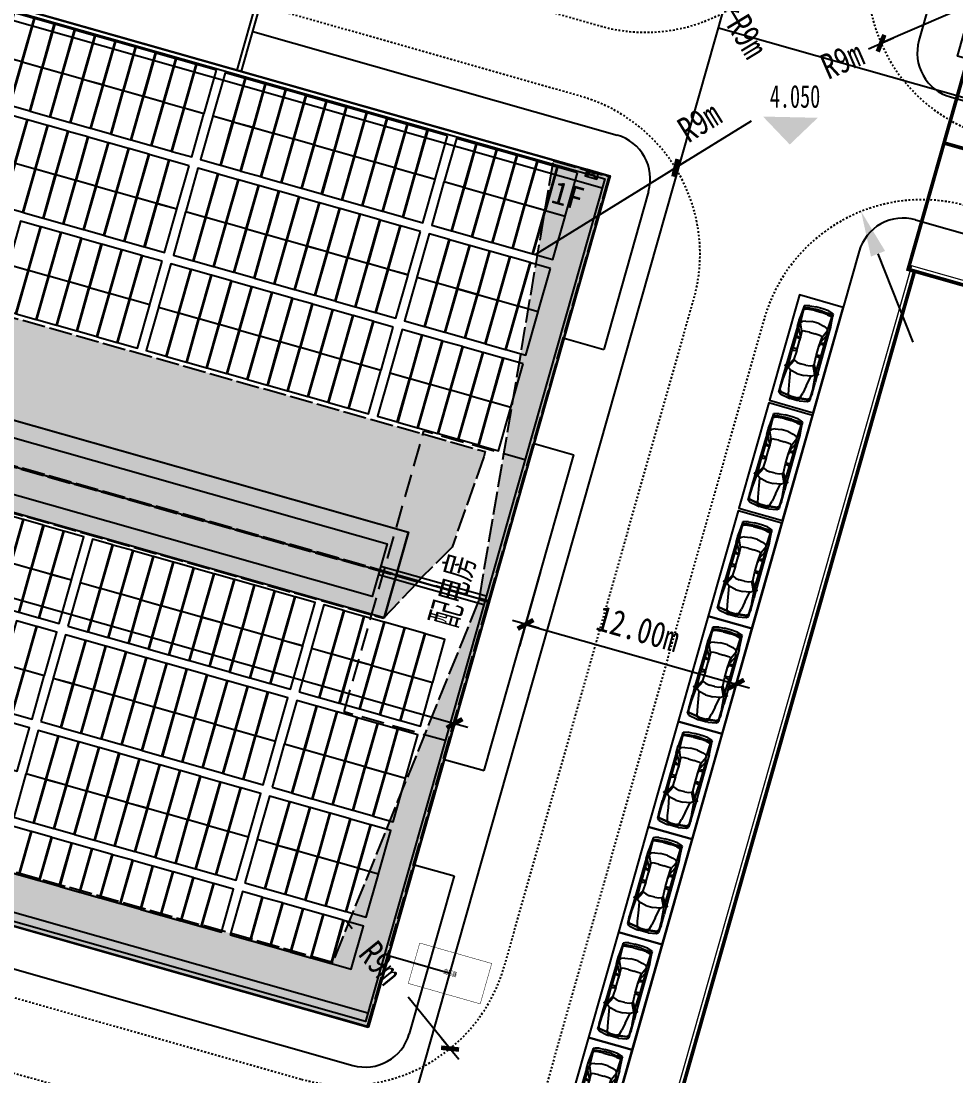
# Model space of a CAD drawing. Header units: millimetres. Extents: x 221342 to 221936, y -165780 to -165359.
# Drawn here: x 221555.3 to 221606.5, y -165624.8 to -165567 of the extents above; entities that cross this region are included whole.
import ezdxf
from ezdxf.enums import TextEntityAlignment as Align

# ---------------------------------------------------------------- set-up
doc = ezdxf.new("R2010")
doc.units = ezdxf.units.MM
for name, pattern in [('CENTER', [5.08, 3.175, -0.635, 0.635, -0.635]), ('DASH', [0.35, 0.25, -0.1]), ('DASHED', [1.524, 1.27, -0.254])]:
    doc.linetypes.add(name, pattern=pattern)
doc.layers.add('0-道路', color=22, linetype='Continuous', lineweight=0)
for name, color, linetype in [('COLUMN', 220, 'Continuous'), ('PUB_DIM', 3, 'Continuous'), ('PUB_TEXT', 7, 'Continuous'), ('SOLID_HATCH', 251, 'Continuous'), ('WALL', 51, 'Continuous'), ('zt-道路', 240, 'Continuous'), ('单元区域外轮廓', 7, 'ByLayer'), ('屋脊线', 7, 'ByLayer'), ('消防车道', 3, 'Continuous'), ('电缆通道', 7, 'ByLayer'), ('箱变', 7, 'ByLayer'), ('组件', 7, 'ByLayer'), ('轴网标注', 240, 'Continuous'), ('逆变器', 7, 'ByLayer'), ('阴影', 8, 'DASHED'), ('障碍物', 7, 'ByLayer')]:
    doc.layers.add(name, color=color, linetype=linetype)
doc.styles.add('-仿宋_GB2312', font='', dxfattribs={"width": 0.8})
doc.styles.add('-黑体', font='', dxfattribs={"width": 0.7})
doc.styles.add('Albedo', font='gbenor', dxfattribs={"bigfont": 'gbcbig'})
doc.styles.add('dim_font', font='SIMPLEX.shx', dxfattribs={"width": 0.8})
doc.styles.get('-仿宋_GB2312').set_extended_font_data('FangSong_GB2312')
doc.styles.get('-黑体').set_extended_font_data('SimHei')
doc.dimstyles.new('AXIS150', dxfattribs={"dimscale": 1.5, "dimtxt": 300, "dimasz": 1, "dimexe": 250, "dimexo": 300, "dimgap": 150, "dimtad": 1, "dimdec": 0, "dimtxsty": 'dim_font', "dimblk": '_DIMX', "dimblk1": '_DIMX', "dimblk2": '_DIMX', "dimcen": 2.5, "dimse1": 1, "dimse2": 1, "dimclrt": 9, "dimazin": 3, "dimtfac": 1, "dimtdec": 0, "dimtix": 1, "dimtmove": 2, "dimatfit": 3, "dimldrblk": '_DIMX'})
doc.dimstyles.get("Standard").update_dxf_attribs({"dimtxt": 2.5, "dimasz": 2.5, "dimexe": 1.25, "dimexo": 0.625, "dimtad": 1, "dimtxsty": 'Standard', "dimcen": 2.5, "dimazin": 3, "dimtfac": 1, "dimtmove": 0, "dimatfit": 3})
pattern_1 = [(344.143, (221595.9987, -165598.90403), (0.1795964, 0.1965312), [0, -0.238125])]

# ---------------------------------------------------------------- blocks, each defined once
blk = doc.blocks.new('_DIMX')
blk.add_line((-150, 0), (150, 0))
at = {"const_width": 50}
blk.add_lwpolyline([(-70, -70), (70, 70)], dxfattribs=at)
blk = doc.blocks.new('*D177')
at = {"layer": 'Defpoints', "color": 0, "linetype": 'Continuous', "transparency": 16777216}
for p in [(221481.309, -165574.57), (221579.89, -165602.572), (221579.066, -165605.471)]:
    blk.add_point(p, dxfattribs=at)
at = {"layer": '轴网标注', "color": 0, "linetype": 'Continuous', "lineweight": -2, "transparency": 16777216}
for p, q in [((221481.309, -165574.57), (221480.144, -165578.672)), ((221480.491, -165577.471), (221579.061, -165605.47)), ((221579.89, -165602.572), (221578.725, -165606.673))]:
    blk.add_line(p, q, dxfattribs=at)
at = {"layer": '轴网标注', "color": 0, "linetype": 'Continuous', "lineweight": -2, "transparency": 16777216, "xscale": 0.005, "yscale": 0.005, "zscale": 0.005}
for p, rotation in [((221480.486, -165577.469), 164.1427629060019), ((221579.066, -165605.471), 344.142762906002)]:
    blk.add_blockref('_DIMX', p, dxfattribs=dict(at, rotation=rotation))
at = {"layer": '轴网标注', "color": 9, "linetype": 'Continuous', "transparency": 16777216, "insert": (221530.172, -165590.075), "char_height": 1.4, "attachment_point": 5, "rotation": 344.14276, "style": '-仿宋_GB2312'}
blk.add_mtext('\\A1;102.48m', dxfattribs=at)
blk = doc.blocks.new('*D162')
at = {"layer": 'Defpoints', "color": 0, "linetype": 'Continuous', "transparency": 16777216}
for p in [(221583.782, -165597.14), (221595.325, -165600.419), (221594.502, -165603.319)]:
    blk.add_point(p, dxfattribs=at)
at = {"layer": '轴网标注', "color": 0, "linetype": 'Continuous', "lineweight": -2, "transparency": 16777216}
for p, q in [((221583.782, -165597.14), (221582.617, -165601.242)), ((221582.963, -165600.041), (221594.497, -165603.317)), ((221595.325, -165600.419), (221594.16, -165604.521))]:
    blk.add_line(p, q, dxfattribs=at)
at = {"layer": '轴网标注', "color": 0, "linetype": 'Continuous', "lineweight": -2, "transparency": 16777216, "xscale": 0.005, "yscale": 0.005, "zscale": 0.005}
for p, rotation in [((221582.958, -165600.04), 164.1427629060019), ((221594.502, -165603.319), 344.142762906002)]:
    blk.add_blockref('_DIMX', p, dxfattribs=dict(at, rotation=rotation))
at = {"layer": '轴网标注', "color": 9, "linetype": 'Continuous', "transparency": 16777216, "insert": (221589.126, -165600.284), "char_height": 1.4, "attachment_point": 5, "rotation": 344.14276, "style": '-仿宋_GB2312'}
blk.add_mtext('\\A1;12.00m', dxfattribs=at)
blk = doc.blocks.new('_F27')
for p, q in [((-2489, 522), (-2426, 736)), ((-2426, 736), (-2389, 824)), ((-2389, 824), (-1610, 874)), ((-2389, 824), (-1560, 874)), ((-2264, 812), (-2389, 824)), ((-2326, 736), (-2364, 522)), ((-2326, 736), (-2351, 596)), ((-2351, 594), (-2351, 596)), ((-2326, 736), (-2288, 811)), ((-2200, 786), (-2288, 811)), ((-2276, 522), (-2238, 736)), ((-2200, 786), (-2238, 736)), ((-1560, 874), (-2212, 815)), ((-2208, 815), (-2211, 814)), ((-1660, 862), (-2208, 815)), ((-1446, 761), (-2200, 786)), ((-1560, 874), (-1660, 862)), ((-1622, 510), (-1547, 698)), ((-1617, 869), (-1620, 866)), ((-1208, 874), (-1610, 874)), ((-1547, 698), (-1446, 761)), ((-1145, 799), (-1446, 761)), ((-1019, 572), (-1446, 761)), ((-1208, 874), (980, 889)), ((-1145, 799), (-682, 557)), ((-1145, 799), (124, 799)), ((-743, 849), (-793, 874)), ((-730, 799), (-743, 849)), ((-630, 555), (-730, 799)), ((-642, 799), (-605, 554)), ((-2, 547), (-27, 877)), ((124, 799), (61, 547)), ((941, 773), (124, 799)), ((564, 572), (941, 773)), ((1079, 748), (614, 522)), ((941, 773), (941, 874)), ((983, 777), (941, 773)), ((941, 773), (987, 765)), ((980, 902), (995, 790)), ((980, 790), (980, 898)), ((995, 790), (980, 790)), ((980, 790), (992, 746)), ((984, 905), (1020, 939)), ((992, 746), (1021, 747)), ((995, 790), (1022, 746)), ((1022, 748), (995, 790)), ((1021, 747), (1022, 748)), ((1053, 768), (1022, 746)), ((1036, 935), (1062, 857)), ((1036, 756), (1079, 748)), ((1051, 889), (1497, 893)), ((1057, 776), (1062, 857)), ((1770, 849), (1058, 784)), ((1204, 585), (1079, 748)), ((1795, 472), (1204, 585)), ((1280, 196), (1204, 585)), ((1506, 899), (2121, 899)), ((2461, 849), (1770, 849)), ((2272, 876), (2121, 899)), ((2272, 876), (2272, 874)), ((2437, 851), (2272, 876)), ((2511, 874), (2287, 874)), ((2398, 849), (2461, 773)), ((2437, 850), (2433, 851)), ((2498, 773), (2436, 849)), ((2511, 874), (2450, 850)), ((2461, 773), (2523, 321)), ((2561, 321), (2498, 773)), ((2599, 773), (2511, 874)), ((2599, 773), (2687, 321)), ((-2489, 522), (-2514, 196)), ((-2514, -206), (-2514, 196)), ((-2364, 522), (-2389, 196)), ((-2389, -206), (-2389, 196)), ((-2301, 196), (-2276, 522)), ((-2301, 196), (-2301, -206)), ((-1622, 510), (-1685, 196)), ((-1685, -206), (-1685, 196)), ((-1082, 145), (-1070, 371)), ((-1082, 145), (-1082, -156)), ((-1070, 371), (-1057, 510)), ((-1019, 572), (-1057, 510)), ((-680, 556), (-1019, 572)), ((-1019, 572), (-479, 547)), ((-680, 556), (-630, 555)), ((-605, 554), (-630, 555)), ((-479, 547), (-605, 554)), ((61, 547), (-479, 547)), ((61, 547), (564, 572)), ((564, 572), (614, 522)), ((614, 522), (677, 371)), ((677, 371), (714, 145)), ((714, -156), (714, 145)), ((1280, 196), (1280, -206)), ((2222, 397), (1795, 472)), ((2523, 321), (2222, 397)), ((2523, 321), (2586, 321)), ((2523, 321), (2561, 196)), ((2580, 196), (2542, 321)), ((2561, 196), (2561, -206)), ((2611, 196), (2574, 321)), ((2580, 321), (2618, 196)), ((2580, 196), (2580, -206)), ((2611, 196), (2611, -206)), ((2618, -206), (2618, 196)), ((2687, 321), (2699, 196)), ((2699, -206), (2699, 196)), ((-2489, -533), (-2514, -206)), ((-2489, -533), (-2426, -747)), ((-2389, -206), (-2364, -533)), ((-2326, -747), (-2364, -533)), ((-2276, -533), (-2301, -206)), ((-2276, -533), (-2238, -747)), ((-1685, -206), (-1622, -520)), ((-1622, -520), (-1547, -709)), ((-682, -568), (-1145, -809)), ((-1070, -382), (-1082, -156)), ((-1057, -520), (-1070, -382)), ((-1019, -583), (-1057, -520)), ((-479, -558), (-1019, -583)), ((-1019, -583), (-680, -567)), ((-730, -809), (-630, -566)), ((-680, -567), (-682, -568)), ((-680, -567), (-630, -566)), ((-605, -565), (-642, -809)), ((-630, -566), (-605, -565)), ((-605, -565), (-479, -558)), ((61, -558), (-479, -558)), ((-2, -558), (-27, -884)), ((61, -558), (124, -809)), ((564, -583), (61, -558)), ((614, -533), (564, -583)), ((677, -382), (614, -533)), ((1079, -759), (614, -533)), ((714, -156), (677, -382)), ((1204, -596), (1280, -206)), ((1795, -483), (1204, -596)), ((1795, -483), (2222, -407)), ((2523, -332), (2222, -407)), ((2523, -332), (2461, -784)), ((2561, -332), (2498, -784)), ((2523, -332), (2561, -206)), ((2586, -332), (2523, -332)), ((2580, -206), (2542, -332)), ((2618, -6), (2561, -6)), ((2574, -332), (2611, -206)), ((2618, -206), (2580, -332)), ((2687, -332), (2599, -784)), ((2687, -332), (2699, -206)), ((-2426, -747), (-2389, -835)), ((-2389, -835), (-2264, -823)), ((-1560, -885), (-2389, -835)), ((-1610, -885), (-2389, -835)), ((-2351, -607), (-2351, -605)), ((-2351, -607), (-2326, -747)), ((-2326, -747), (-2288, -822)), ((-2288, -822), (-2200, -797)), ((-2200, -797), (-2238, -747)), ((-2212, -826), (-1560, -885)), ((-2208, -826), (-2211, -825)), ((-1660, -872), (-2208, -826)), ((-1446, -772), (-2200, -797)), ((-1560, -885), (-1660, -872)), ((-1621, -877), (-1617, -880)), ((-1610, -885), (-1208, -885)), ((-1547, -709), (-1446, -772)), ((-1019, -583), (-1446, -772)), ((-1145, -809), (-1446, -772)), ((-1208, -885), (980, -900)), ((-1145, -809), (124, -809)), ((-743, -860), (-793, -885)), ((-743, -860), (-730, -809)), ((941, -784), (124, -809)), ((564, -583), (941, -784)), ((987, -776), (941, -784)), ((983, -788), (941, -784)), ((941, -885), (941, -784)), ((992, -757), (980, -800)), ((995, -800), (980, -800)), ((995, -800), (980, -913)), ((980, -909), (980, -800)), ((984, -916), (1020, -950)), ((992, -757), (1021, -758)), ((995, -800), (1022, -757)), ((1022, -758), (995, -800)), ((1021, -758), (1022, -758)), ((1022, -757), (1053, -779)), ((1036, -767), (1079, -759)), ((1036, -946), (1062, -867)), ((1051, -901), (1497, -904)), ((1057, -787), (1062, -867)), ((1770, -860), (1058, -795)), ((1204, -596), (1079, -759)), ((2121, -910), (1506, -910)), ((1770, -860), (2461, -860)), ((2121, -910), (2272, -887)), ((2270, -887), (2121, -910)), ((2437, -861), (2272, -887)), ((2272, -885), (2272, -887)), ((2285, -885), (2511, -885)), ((2398, -860), (2461, -784)), ((2436, -860), (2498, -784)), ((2437, -861), (2436, -860)), ((2450, -861), (2511, -885)), ((2599, -784), (2511, -885))]:
    blk.add_line(p, q)
for centre, start, end in [((990, 898), 132.96497, 179.74535), ((1027, 932), 18.15727, 132.96497), ((1047, 776), 305.15418, 356.86364), ((990, -909), 180.25465, 227.03503), ((1027, -942), 227.03503, 341.84273), ((1047, -787), 3.17983, 54.84582)]:
    blk.add_arc(centre, 10, start, end)
at = {"width": 0.8, "flags": 9}
for tag in ['XSIZE', 'YSIZE']:
    blk.add_attdef(tag, (0, 0), '', height=0.5, dxfattribs=at)
blk = doc.blocks.new('*D105')
at = {"layer": 'Defpoints', "color": 0, "linetype": 'Continuous', "transparency": 16777216}
for p in [(221573.139, -165616.31), (221578.819, -165623.291)]:
    blk.add_point(p, dxfattribs=at)
at = {"layer": '轴网标注', "color": 0, "linetype": 'Continuous', "lineweight": -2, "transparency": 16777216}
for p, q in [((221573.139, -165616.31), (221573.461, -165616.706)), ((221578.816, -165623.287), (221576.528, -165620.476))]:
    blk.add_line(p, q, dxfattribs=at)
at = {"layer": '轴网标注', "color": 0, "linetype": 'Continuous', "lineweight": -2, "transparency": 16777216, "xscale": 0.005, "yscale": 0.005, "zscale": 0.005, "rotation": 309.1331667120592}
blk.add_blockref('_DIMX', (221578.819, -165623.291), dxfattribs=at)
at = {"layer": '轴网标注', "color": 9, "linetype": 'Continuous', "transparency": 16777216, "insert": (221574.995, -165618.591), "char_height": 1.4, "attachment_point": 5, "rotation": 309.13317, "style": '-仿宋_GB2312'}
blk.add_mtext('\\A1;R9m', dxfattribs=at)
blk = doc.blocks.new('*D106')
at = {"layer": 'Defpoints', "color": 0, "linetype": 'Continuous', "transparency": 16777216}
for p in [(221591.175, -165575.02), (221583.522, -165579.756)]:
    blk.add_point(p, dxfattribs=at)
at = {"layer": '轴网标注', "color": 0, "linetype": 'Continuous', "lineweight": -2, "transparency": 16777216}
for p, q in [((221595.316, -165572.457), (221591.179, -165575.017)), ((221583.522, -165579.756), (221591.175, -165575.02))]:
    blk.add_line(p, q, dxfattribs=at)
at = {"layer": '轴网标注', "color": 0, "linetype": 'Continuous', "lineweight": -2, "transparency": 16777216, "xscale": 0.005, "yscale": 0.005, "zscale": 0.005, "rotation": 211.75107267627}
blk.add_blockref('_DIMX', (221591.175, -165575.02), dxfattribs=at)
at = {"layer": '轴网标注', "color": 9, "linetype": 'Continuous', "transparency": 16777216, "insert": (221592.487, -165572.503), "char_height": 1.4, "attachment_point": 5, "rotation": 31.75107, "style": '-仿宋_GB2312'}
blk.add_mtext('\\A1;R9m', dxfattribs=at)
blk = doc.blocks.new('*D107')
at = {"layer": 'Defpoints', "color": 0, "linetype": 'Continuous', "transparency": 16777216}
for p in [(221589.533, -165558.593), (221594.189, -165566.295)]:
    blk.add_point(p, dxfattribs=at)
at = {"layer": '轴网标注', "color": 0, "linetype": 'Continuous', "lineweight": -2, "transparency": 16777216}
for p, q in [((221589.533, -165558.593), (221594.189, -165566.295)), ((221594.192, -165566.3), (221594.195, -165566.304))]:
    blk.add_line(p, q, dxfattribs=at)
at = {"layer": '轴网标注', "color": 0, "linetype": 'Continuous', "lineweight": -2, "transparency": 16777216, "xscale": 0.005, "yscale": 0.005, "zscale": 0.005, "rotation": 121.1549136935151}
blk.add_blockref('_DIMX', (221594.189, -165566.295), dxfattribs=at)
at = {"layer": '轴网标注', "color": 9, "linetype": 'Continuous', "transparency": 16777216, "insert": (221595.113, -165567.823), "char_height": 1.4, "attachment_point": 5, "rotation": 301.15491, "style": '-仿宋_GB2312'}
blk.add_mtext('\\A1;R9m', dxfattribs=at)
blk = doc.blocks.new('*D108')
at = {"layer": 'Defpoints', "color": 0, "linetype": 'Continuous', "transparency": 16777216}
for p in [(221610.696, -165564.605), (221602.441, -165568.191)]:
    blk.add_point(p, dxfattribs=at)
at = {"layer": '轴网标注', "color": 0, "linetype": 'Continuous', "lineweight": -2, "transparency": 16777216}
for p, q in [((221610.696, -165564.605), (221602.441, -165568.191)), ((221602.437, -165568.193), (221602.432, -165568.195))]:
    blk.add_line(p, q, dxfattribs=at)
at = {"layer": '轴网标注', "color": 0, "linetype": 'Continuous', "lineweight": -2, "transparency": 16777216, "xscale": 0.005, "yscale": 0.005, "zscale": 0.005, "rotation": 23.48312920167237}
blk.add_blockref('_DIMX', (221602.441, -165568.191), dxfattribs=at)
at = {"layer": '轴网标注', "color": 9, "linetype": 'Continuous', "transparency": 16777216, "insert": (221600.31, -165569.117), "char_height": 1.4, "attachment_point": 5, "rotation": 23.48313, "style": '-仿宋_GB2312'}
blk.add_mtext('\\A1;R9m', dxfattribs=at)
blk = doc.blocks.new('*D109')
at = {"layer": 'Defpoints', "color": 0, "linetype": 'Continuous', "transparency": 16777216}
for p in [(221601.348, -165577.409), (221604.685, -165585.767)]:
    blk.add_point(p, dxfattribs=at)
at = {"layer": '消防车道', "color": 0, "linetype": 'Continuous', "lineweight": -2, "transparency": 16777216}
blk.add_line((221604.206, -165584.568), (221602.275, -165579.731), dxfattribs=at)
at = {"layer": '消防车道', "color": 0, "linetype": 'Continuous', "transparency": 16777216}
blk.add_solid([(221602.662, -165579.576), (221601.888, -165579.885), (221601.348, -165577.409)], dxfattribs=at)
blk = doc.blocks.new('*U9')
at = {"layer": '单元区域外轮廓', "color": 2}
for points in [[(-116979, 20240, 13700), (-14499, 20240, 13700), (-14500, -28240, 13700), (-116980, -28240, 13700), (-116979, 20240, 13700)], [(-116979, 20240, 15100), (-14499, 20240, 15100), (-14500, -28240, 15100), (-116980, -28240, 15100), (-116979, 20240, 15100)]]:
    blk.add_polyline3d(points, close=True, dxfattribs=at)
at = {"flags": 1}
for tag in ['unit_id', 'unit_name', 'parapet_height', 'ground_elevation', 'is_enable_parapet']:
    blk.add_attdef(tag, (0, 0), '', height=2.5, dxfattribs=at)
blk = doc.blocks.new('*U10')
at = {"layer": '屋脊线', "color": 30}
for p, q in [((-14499, 20240, 13700), (-116979, 20240, 13700)), ((-14499, -4000, 14870), (-14499, 20240, 13700)), ((-116979, -4000, 14870), (-14499, -4000, 14870)), ((-14500, -28240, 13700), (-14499, -4000, 14870)), ((-116980, -28240, 13700), (-14500, -28240, 13700))]:
    blk.add_line(p, q, dxfattribs=at)
at = {"flags": 1}
for tag in ['unit_id', 'unit_name']:
    blk.add_attdef(tag, (0, 0), '', height=2.5, dxfattribs=at)
blk = doc.blocks.new('*U11')
at = {"layer": '组件', "color": 0}
blk.add_polyline3d([(0, 0, 0), (-113.4, 0, 0), (-113.4, -246.2, 11.9), (0, -246.2, 11.9)], close=True, dxfattribs=at)
at = {"flags": 1}
for tag in ['mounting-hole-spacing1', 'mounting-hole-spacing2', 'module-material', 'vmpo', 'voco', 'silicon-material', 'panel-length', 'panel-width', 'panel-height', 'userid', 'theme', 'note', 'name', 'pmax', 'company-name', 'id', 'impo', 'isco']:
    blk.add_attdef(tag, (0, 0), '', height=2.5, dxfattribs=at)
blk = doc.blocks.new('*U12')
at = {"layer": '组件', "color": 1}
for p in [(-4722.1, 1992.8, 1381.5), (-4606.7, 1992.8, 1381.5), (-4491.3, 1992.8, 1381.5), (-4375.9, 1992.8, 1381.5), (-4260.5, 1992.8, 1381.5), (-4145.1, 1992.8, 1381.5), (-4029.7, 1992.8, 1381.5), (-3914.3, 1992.8, 1381.5), (-3798.9, 1992.8, 1381.5), (-3683.5, 1992.8, 1381.5), (-4722.1, 1744.6, 1393.5), (-4606.7, 1744.6, 1393.5), (-4491.3, 1744.6, 1393.5), (-4375.9, 1744.6, 1393.5), (-4260.5, 1744.6, 1393.5), (-4145.1, 1744.6, 1393.5), (-4029.7, 1744.6, 1393.5), (-3914.3, 1744.6, 1393.5), (-3798.9, 1744.6, 1393.5), (-3683.5, 1744.6, 1393.5)]:
    blk.add_blockref('*U11', p, dxfattribs=at)
at = {"layer": '组件', "color": 203}
for p in [(-3520.1, 1992.8, 1381.5), (-3404.7, 1992.8, 1381.5), (-3289.3, 1992.8, 1381.5), (-3173.9, 1992.8, 1381.5), (-3058.5, 1992.8, 1381.5), (-2943.1, 1992.8, 1381.5), (-2827.7, 1992.8, 1381.5), (-2712.3, 1992.8, 1381.5), (-2596.9, 1992.8, 1381.5), (-2481.5, 1992.8, 1381.5), (-2366.1, 1992.8, 1381.5), (-2202.7, 1992.8, 1381.5), (-2087.3, 1992.8, 1381.5), (-1971.9, 1992.8, 1381.5), (-1856.5, 1992.8, 1381.5), (-1741.1, 1992.8, 1381.5), (-1625.7, 1992.8, 1381.5), (-3520.1, 1744.5, 1393.5), (-3404.7, 1744.5, 1393.5), (-3289.3, 1744.5, 1393.5), (-3173.9, 1744.5, 1393.5), (-3058.5, 1744.5, 1393.5), (-2943.1, 1744.5, 1393.5), (-2827.7, 1744.5, 1393.5), (-2712.3, 1744.5, 1393.5), (-2596.9, 1744.5, 1393.5), (-2481.5, 1744.5, 1393.5), (-2366.1, 1744.5, 1393.5), (-2202.7, 1744.5, 1393.5), (-2087.3, 1744.5, 1393.5), (-1971.9, 1744.5, 1393.5), (-1856.5, 1744.5, 1393.5), (-1741.1, 1744.5, 1393.5), (-1625.7, 1744.5, 1393.5), (-4606.7, 1448.4, 1407.8), (-4491.3, 1448.4, 1407.8), (-4375.9, 1448.4, 1407.8), (-4260.5, 1448.4, 1407.8), (-4145.1, 1448.4, 1407.8), (-4029.7, 1448.4, 1407.8), (-3914.3, 1448.4, 1407.8), (-3798.9, 1448.4, 1407.8), (-3683.5, 1448.4, 1407.8), (-3520.1, 1448.4, 1407.8), (-3404.7, 1448.4, 1407.8), (-3289.3, 1448.4, 1407.8), (-3173.9, 1448.4, 1407.8), (-3058.5, 1448.4, 1407.8), (-2943.1, 1448.4, 1407.8), (-2827.7, 1448.4, 1407.8), (-2712.3, 1448.4, 1407.8), (-2596.9, 1448.4, 1407.8), (-2481.5, 1448.4, 1407.8), (-2366.1, 1448.4, 1407.8), (-2202.7, 1448.4, 1407.8), (-2087.3, 1448.4, 1407.8), (-1971.9, 1448.4, 1407.8), (-1856.5, 1448.4, 1407.8), (-1741.1, 1448.4, 1407.8), (-1625.7, 1448.4, 1407.8), (-4491.3, 1200.2, 1419.8), (-4375.9, 1200.2, 1419.8), (-4260.5, 1200.2, 1419.8), (-4145.1, 1200.2, 1419.8), (-4029.7, 1200.2, 1419.8), (-3914.3, 1200.2, 1419.8), (-3798.9, 1200.2, 1419.8), (-3683.5, 1200.2, 1419.8), (-3520.1, 1200.2, 1419.8), (-3404.7, 1200.2, 1419.8), (-3289.3, 1200.2, 1419.8), (-3173.9, 1200.2, 1419.8), (-3058.5, 1200.2, 1419.8), (-2943.1, 1200.2, 1419.8), (-2827.7, 1200.2, 1419.8), (-2712.3, 1200.2, 1419.8), (-2596.9, 1200.2, 1419.8), (-2481.5, 1200.2, 1419.8), (-2366.1, 1200.2, 1419.8), (-2202.7, 1200.2, 1419.8), (-2087.3, 1200.2, 1419.8), (-1971.9, 1200.2, 1419.8), (-1856.5, 1200.2, 1419.8), (-1741.1, 1200.2, 1419.8), (-1625.7, 1200.2, 1419.8), (-4375.9, 904, 1434.1), (-4260.5, 904, 1434.1), (-4145.1, 904, 1434.1), (-4029.7, 904, 1434.1), (-3914.3, 904, 1434.1), (-3798.9, 904, 1434.1), (-3683.5, 904, 1434.1), (-3520.1, 904, 1434.1), (-3404.7, 904, 1434.1), (-3289.3, 904, 1434.1), (-3173.9, 904, 1434.1), (-3058.5, 904, 1434.1), (-2943.1, 904, 1434.1), (-2827.7, 904, 1434.1), (-2712.3, 904, 1434.1), (-2596.9, 904, 1434.1), (-2481.5, 904, 1434.1), (-2366.1, 904, 1434.1), (-2202.7, 904, 1434.1), (-2087.3, 904, 1434.1), (-1971.9, 904, 1434.1), (-1856.5, 904, 1434.1), (-1741.1, 904, 1434.1), (-1625.7, 904, 1434.1), (-4375.9, 655.8, 1446.1), (-4260.5, 655.8, 1446.1), (-4145.1, 655.8, 1446.1), (-4029.7, 655.8, 1446.1), (-3914.3, 655.8, 1446.1), (-3798.9, 655.8, 1446.1), (-3683.5, 655.8, 1446.1), (-3520.1, 655.8, 1446.1), (-3404.7, 655.8, 1446.1), (-3289.3, 655.8, 1446.1), (-3173.9, 655.8, 1446.1), (-3058.5, 655.8, 1446.1), (-2943.1, 655.8, 1446.1), (-2827.7, 655.8, 1446.1), (-2712.3, 655.8, 1446.1), (-2596.9, 655.8, 1446.1), (-2481.5, 655.8, 1446.1), (-2366.1, 655.8, 1446.1), (-2202.7, 655.8, 1446.1), (-2087.3, 655.8, 1446.1), (-1971.9, 655.8, 1446.1), (-1856.5, 655.8, 1446.1), (-1741.1, 655.8, 1446.1), (-1625.7, 655.8, 1446.1)]:
    blk.add_blockref('*U11', p, dxfattribs=at)
at = {"flags": 1}
for tag in ['offset-x', 'offset-y', 'mode', 'tilt', 'azimuth', 'align', 'array-mode', 'panel-x', 'panel-y', 'panel-per-row', 'bracket-type', 'bracket-value', 'row-per-array']:
    blk.add_attdef(tag, (0, 0), '', height=2.5, dxfattribs=at)
blk = doc.blocks.new('*U13')
at = {"layer": '组件', "color": 0}
blk.add_polyline3d([(0, 0, 0), (113.4, 0, 0), (113.4, 246.2, 11.9), (0, 246.2, 11.9)], close=True, dxfattribs=at)
at = {"flags": 1}
for tag in ['mounting-hole-spacing1', 'mounting-hole-spacing2', 'module-material', 'vmpo', 'voco', 'silicon-material', 'panel-length', 'panel-width', 'panel-height', 'userid', 'theme', 'note', 'name', 'pmax', 'company-name', 'id', 'impo', 'isco']:
    blk.add_attdef(tag, (0, 0), '', height=2.5, dxfattribs=at)
blk = doc.blocks.new('*U14')
at = {"layer": '组件', "color": 203}
for p in [(-4143.2, -911.5, 1472.3), (-4027.8, -911.5, 1472.3), (-3912.4, -911.5, 1472.3), (-3797, -911.5, 1472.3), (-3633.6, -911.5, 1472.3), (-3518.2, -911.5, 1472.3), (-3402.8, -911.5, 1472.3), (-3287.4, -911.5, 1472.3), (-3172, -911.5, 1472.3), (-3056.6, -911.5, 1472.3), (-2941.2, -911.5, 1472.3), (-2825.8, -911.5, 1472.3), (-2710.4, -911.5, 1472.3), (-2595, -911.5, 1472.3), (-2479.6, -911.5, 1472.3), (-2316.2, -911.5, 1472.3), (-2200.8, -911.5, 1472.3), (-2085.4, -911.5, 1472.3), (-1970, -911.5, 1472.3), (-1854.6, -911.5, 1472.3), (-1739.2, -911.5, 1472.3), (-4027.8, -1159.7, 1484.3), (-3912.4, -1159.7, 1484.3), (-3797, -1159.7, 1484.3), (-3633.6, -1159.7, 1484.3), (-3518.2, -1159.7, 1484.3), (-3402.8, -1159.7, 1484.3), (-3287.4, -1159.7, 1484.3), (-3172, -1159.7, 1484.3), (-3056.6, -1159.7, 1484.3), (-2941.2, -1159.7, 1484.3), (-2825.8, -1159.7, 1484.3), (-2710.4, -1159.7, 1484.3), (-2595, -1159.7, 1484.3), (-2479.6, -1159.7, 1484.3), (-2316.2, -1159.7, 1484.3), (-2200.8, -1159.7, 1484.3), (-2085.4, -1159.7, 1484.3), (-1970, -1159.7, 1484.3), (-1854.6, -1159.7, 1484.3), (-1739.2, -1159.7, 1484.3), (-3912.4, -1455.8, 1446.1), (-3797, -1455.8, 1446.1), (-3633.6, -1455.8, 1446.1), (-3518.2, -1455.8, 1446.1), (-3402.8, -1455.8, 1446.1), (-3287.4, -1455.8, 1446.1), (-3172, -1455.8, 1446.1), (-3056.6, -1455.8, 1446.1), (-2941.2, -1455.8, 1446.1), (-2825.8, -1455.8, 1446.1), (-2710.4, -1455.8, 1446.1), (-2595, -1455.8, 1446.1), (-2479.6, -1455.8, 1446.1), (-2316.2, -1455.8, 1446.1), (-2200.8, -1455.8, 1446.1), (-2085.4, -1455.8, 1446.1), (-1970, -1455.8, 1446.1), (-1854.6, -1455.8, 1446.1), (-1739.2, -1455.8, 1446.1), (-3912.4, -1704.1, 1458), (-3797, -1704.1, 1458), (-3633.6, -1704.1, 1458), (-3518.2, -1704.1, 1458), (-3402.8, -1704.1, 1458), (-3287.4, -1704.1, 1458), (-3172, -1704.1, 1458), (-3056.6, -1704.1, 1458), (-2941.2, -1704.1, 1458), (-2825.8, -1704.1, 1458), (-2710.4, -1704.1, 1458), (-2595, -1704.1, 1458), (-2479.6, -1704.1, 1458), (-2316.2, -1704.1, 1458), (-2200.8, -1704.1, 1458), (-2085.4, -1704.1, 1458), (-1970, -1704.1, 1458), (-1854.6, -1704.1, 1458), (-1739.2, -1704.1, 1458), (-3797, -2000.2, 1419.8), (-3633.6, -2000.2, 1419.8), (-3518.2, -2000.2, 1419.8), (-3402.8, -2000.2, 1419.8), (-3287.4, -2000.2, 1419.8), (-3172, -2000.2, 1419.8), (-3056.6, -2000.2, 1419.8), (-2941.2, -2000.2, 1419.8), (-2825.8, -2000.2, 1419.8), (-2710.4, -2000.2, 1419.8), (-2595, -2000.2, 1419.8), (-2479.6, -2000.2, 1419.8), (-2316.2, -2000.2, 1419.8), (-2200.8, -2000.2, 1419.8), (-2085.4, -2000.2, 1419.8), (-1970, -2000.2, 1419.8), (-1854.6, -2000.2, 1419.8), (-1739.2, -2000.2, 1419.8), (-3633.6, -2248.4, 1431.7), (-3518.2, -2248.4, 1431.7), (-3402.8, -2248.4, 1431.7), (-3287.4, -2248.4, 1431.7), (-3172, -2248.4, 1431.7), (-3056.6, -2248.4, 1431.7), (-2941.2, -2248.4, 1431.7), (-2825.8, -2248.4, 1431.7), (-2710.4, -2248.4, 1431.7), (-2595, -2248.4, 1431.7), (-2479.6, -2248.4, 1431.7), (-2316.2, -2248.4, 1431.7), (-2200.8, -2248.4, 1431.7), (-2085.4, -2248.4, 1431.7), (-1970, -2248.4, 1431.7), (-1854.6, -2248.4, 1431.7), (-1739.2, -2248.4, 1431.7), (-3633.6, -2544.6, 1393.5), (-3518.2, -2544.6, 1393.5), (-3402.8, -2544.6, 1393.5), (-3287.4, -2544.6, 1393.5), (-3172, -2544.6, 1393.5), (-3056.6, -2544.6, 1393.5), (-2941.2, -2544.6, 1393.5), (-2825.8, -2544.6, 1393.5), (-2710.4, -2544.6, 1393.5), (-2595, -2544.6, 1393.5), (-2479.6, -2544.6, 1393.5), (-2316.2, -2544.6, 1393.5), (-2200.8, -2544.6, 1393.5), (-2085.4, -2544.6, 1393.5), (-1970, -2544.6, 1393.5), (-1854.6, -2544.6, 1393.5), (-1739.2, -2544.6, 1393.5)]:
    blk.add_blockref('*U13', p, dxfattribs=at)
at = {"flags": 1}
for tag in ['offset-x', 'offset-y', 'mode', 'tilt', 'azimuth', 'align', 'array-mode', 'panel-x', 'panel-y', 'panel-per-row', 'bracket-type', 'bracket-value', 'row-per-array']:
    blk.add_attdef(tag, (0, 0), '', height=2.5, dxfattribs=at)
blk = doc.blocks.new('*U15', base_point=(33, 18.1))
at = {"color": 0}
for p, q in [((0, 0), (66, 36.3)), ((43, 18.3), (62, 18.3)), ((43, 9.7), (62, 9.7))]:
    blk.add_line(p, q, dxfattribs=at)
blk.add_lwpolyline([(0, 0), (66, 0), (66, 36.3), (0, 36.3)], close=True, dxfattribs=at)
blk.add_lwpolyline([(3.6, 27.1, -0.6815), (12, 30.4), (19.4, 23.8, 0.6815), (27.7, 27.1)], format="xyb", dxfattribs=at)
blk = doc.blocks.new('*U45')
at = {"layer": '障碍物', "color": 1}
blk.add_polyline3d([(-111679, -1560, 10), (-19799, -1560, 10), (-19799, -6440, 10), (-111679, -6440, 10)], close=True, dxfattribs=at)
at = {"flags": 1}
for tag in ['height', 'shape']:
    blk.add_attdef(tag, (0, 0), '', height=2.5, dxfattribs=at)
blk = doc.blocks.new('*U49', base_point=(205, 115))
at = {"layer": '箱变', "const_width": 2.5}
blk.add_lwpolyline([(0, 0), (410, 0), (410, 230), (0, 230)], close=True, dxfattribs=at)
at = {"layer": '箱变', "style": 'Albedo'}
blk.add_text('变压器', height=25, dxfattribs=at).set_placement((205, 115), align=Align.MIDDLE_CENTER)

msp = doc.modelspace()

# ---------------------------------------------------------------- hatches: boundary and pattern name
h = msp.add_hatch()
h.set_pattern_fill('DOTS', scale=0.15, angle=-15.857)
h.set_pattern_definition(pattern_1)
h.paths.add_polyline_path([(221580.665, -165590.866), (221578.93, -165595.802), (221577.25, -165597.478), (221577.114, -165597.664), (221483.382, -165571.039), (221483.225, -165570.86), (221483.814, -165567.617), (221482.651, -165570.832), (221482.421, -165570.766), (221489.025, -165547.517), (221490.6, -165547.965), (221484.421, -165565.771), (221488.341, -165566.884), (221488.376, -165566.76), (221489.281, -165566.793), (221489.328, -165566.626), (221489.559, -165566.692), (221489.606, -165566.526), (221489.875, -165566.602), (221489.922, -165566.436), (221490.507, -165566.423), (221490.667, -165566.154), (221490.936, -165566.231), (221491.133, -165565.973), (221491.441, -165566.06), (221491.701, -165565.73), (221492.047, -165565.828), (221492.357, -165565.468), (221580.747, -165590.575), (221580.665, -165590.866)])
h = msp.add_hatch()
h.set_pattern_fill('DOTS', scale=0.15, angle=-15.857)
h.set_pattern_definition(pattern_1)
h.paths.add_polyline_path([(221580.9, -165598.818), (221580.439, -165598.687), (221580.377, -165598.759), (221572.384, -165618.563), (221477.999, -165591.753), (221482.633, -165570.905), (221482.402, -165570.84), (221475.798, -165594.089), (221574.296, -165622.067), (221580.9, -165598.818)])
h = msp.add_hatch()
h.set_pattern_fill('DOTS', scale=0.15, angle=-15.857)
h.set_pattern_definition(pattern_1)
h.paths.add_polyline_path([(221577.057, -165597.727), (221483.478, -165571.146), (221483.466, -165571.187), (221486.738, -165574.584), (221575.167, -165599.702), (221577.057, -165597.727)])
h = msp.add_hatch()
h.set_pattern_fill('DOTS', scale=0.15, angle=-15.857)
h.set_pattern_definition(pattern_1)
h.paths.add_polyline_path([(221580.919, -165598.745), (221580.457, -165598.614), (221580.443, -165598.52), (221584.487, -165574.633), (221587.523, -165575.496), (221580.919, -165598.745)])
at = {"layer": 'PUB_TEXT'}
msp.add_hatch(color=6, dxfattribs=at).paths.add_polyline_path([(221595.972, -165572.21), (221597.438, -165573.743), (221598.972, -165572.277)])

# ---------------------------------------------------------------- linework, layer by layer
at = {"color": 1, "linetype": 'CENTER', "ltscale": 0.005, "const_width": 0.2, "flags": 128}
for points in [[(221603.925, -165580.583), (221610.9, -165556.03), (221478.696, -165518.473), (221496.499, -165456.12), (221779.341, -165539.17), (221785.941, -165632.291), (221603.925, -165580.583)], [(221479.047, -165518.573), (221439.343, -165658.351), (221571.547, -165695.904), (221604.276, -165580.683)]]:
    msp.add_lwpolyline(points, dxfattribs=at)
at = {"color": 1, "linetype": 'DASH', "ltscale": 0.005, "const_width": 0.2, "flags": 128}
msp.add_lwpolyline([(221484.852, -165520.222), (221501.789, -165460.904), (221776.503, -165541.568), (221782.33, -165623.78), (221605.892, -165573.657)], dxfattribs=at)
at = {"layer": '0-道路', "linetype": 'Continuous'}
for p, q in [((221604.109, -165580.392), (221571.382, -165695.608)), ((221782.926, -165631.185), (221604.109, -165580.392)), ((221783.189, -165631.51), (221604.274, -165580.688))]:
    msp.add_line(p, q, dxfattribs=at)
at = {"layer": 'COLUMN', "color": 211, "linetype": 'DASH', "ltscale": 5}
for p, q in [((221582.921, -165591.021), (221577.38, -165589.447)), ((221578.549, -165606.412), (221573.009, -165604.838))]:
    msp.add_line(p, q, dxfattribs=at)
at = {"layer": 'COLUMN', "color": 211, "linetype": 'DASH', "ltscale": 5, "flags": 128}
msp.add_lwpolyline([(221573.009, -165604.838), (221577.38, -165589.447)], dxfattribs=at)
at = {"layer": 'SOLID_HATCH', "linetype": 'Continuous'}
for points in [[(221600.368, -165582.667), (221597.963, -165581.983), (221596.323, -165587.755), (221598.728, -165588.438)], [(221598.687, -165588.584), (221596.282, -165587.901), (221594.643, -165593.673), (221597.047, -165594.356)], [(221597.006, -165594.502), (221594.601, -165593.819), (221592.962, -165599.59), (221595.367, -165600.273)], [(221595.367, -165600.273), (221592.962, -165599.59), (221591.322, -165605.362), (221593.727, -165606.045)], [(221593.727, -165606.045), (221591.322, -165605.362), (221589.683, -165611.134), (221592.088, -165611.817)], [(221592.088, -165611.817), (221589.683, -165611.134), (221588.043, -165616.905), (221590.448, -165617.588)], [(221590.448, -165617.588), (221588.043, -165616.905), (221586.404, -165622.677), (221588.809, -165623.36)], [(221588.809, -165623.36), (221586.404, -165622.677), (221584.764, -165628.449), (221587.169, -165629.132)]]:
    msp.add_lwpolyline(points, close=True, dxfattribs=at)
at = {"layer": 'WALL', "color": 20, "linetype": 'Continuous'}
for p, q in [((221489.038, -165548.24), (221587.156, -165576.111)), ((221567.158, -165569.661), (221570.306, -165558.579)), ((221476.196, -165593.451), (221574.314, -165621.322)), ((221575.029, -165596.846), (221580.801, -165598.485)), ((221574.898, -165597.308), (221580.67, -165598.947)), ((221574.964, -165597.077), (221580.735, -165598.716))]:
    msp.add_line(p, q, dxfattribs=at)
at = {"layer": 'WALL', "color": 51, "linetype": 'Continuous'}
msp.add_line((221567.389, -165569.726), (221570.536, -165558.645), dxfattribs=at)
at = {"layer": 'WALL', "color": 20, "linetype": 'Continuous', "flags": 128}
msp.add_lwpolyline([(221489.175, -165547.759), (221587.293, -165575.63), (221574.177, -165621.803), (221476.059, -165593.932)], close=True, dxfattribs=at)
at = {"layer": 'WALL', "color": 20, "linetype": 'Continuous'}
msp.add_lwpolyline([(221488.798, -165571.042), (221575.373, -165595.634), (221574.554, -165598.52), (221487.979, -165573.928)], close=True, dxfattribs=at)
at = {"layer": 'WALL', "color": 20, "linetype": 'Continuous', "elevation": 16.9}
msp.add_lwpolyline([(221488.799, -165571.042), (221575.374, -165595.634), (221574.554, -165598.52), (221487.979, -165573.928)], close=True, dxfattribs=at)
at = {"layer": 'zt-道路', "linetype": 'Continuous'}
for p, q in [((221568.006, -165567.552), (221587.976, -165573.225)), ((221589.698, -165576.313), (221587.239, -165584.97)), ((221604.329, -165577.87), (221752.058, -165619.832)), ((221601.241, -165579.592), (221569.135, -165692.62)), ((221585.065, -165584.353), (221587.239, -165584.97)), ((221583.425, -165590.124), (221585.599, -165590.742)), ((221580.681, -165608.057), (221585.599, -165590.742)), ((221578.507, -165607.439), (221580.681, -165608.057)), ((221576.868, -165613.211), (221579.042, -165613.829)), ((221579.042, -165613.829), (221576.582, -165622.486)), ((221553.524, -165618.535), (221573.494, -165624.208))]:
    msp.add_line(p, q, dxfattribs=at)
at = {"layer": 'zt-道路', "linetype": 'Continuous', "flags": 128}
msp.add_lwpolyline([(221619.822, -165514.179), (221604.52, -165568.048, 0.414214), (221606.242, -165571.136), (221612.244, -165572.841, 0.414214), (221613.183, -165572.318), (221613.593, -165570.875), (221606.629, -165568.897), (221613.252, -165545.579), (221622.061, -165514.566), (221629.026, -165516.544), (221629.436, -165515.101, 0.414214), (221628.912, -165514.163), (221622.91, -165512.458, 0.414214), (221619.822, -165514.179)], format="xyb", dxfattribs=at)
at = {"layer": 'zt-道路', "linetype": 'Continuous'}
for centre, start, end in [((221587.293, -165575.63), 344.14276, 74.14276), ((221603.646, -165580.275), 74.14276, 164.14276), ((221574.177, -165621.803), 254.14276, 344.14276)]:
    msp.add_arc(centre, 2.5, start, end, dxfattribs=at)
at = {"layer": '单元区域外轮廓', "linetype": 'Continuous', "elevation": 13.7, "flags": 128}
msp.add_lwpolyline([(221489.01, -165547.463), (221587.59, -165575.464), (221574.343, -165622.1), (221475.763, -165594.098), (221489.01, -165547.463)], dxfattribs=at)
at = {"layer": '屋脊线', "linetype": 'Continuous', "elevation": 14.87, "flags": 128}
msp.add_lwpolyline([(221482.386, -165570.78), (221580.967, -165598.782)], dxfattribs=at)
at = {"layer": '消防车道', "linetype": 'DASH', "ltscale": 0.005, "flags": 128}
for points in [[(221784.526, -165612.333), (221773.347, -165613.205, 0.176369), (221767.742, -165615.755, -0.176369), (221761.514, -165618.589), (221757.289, -165618.918, -0.088882), (221752.726, -165618.463), (221607.144, -165577.11, 0.414214), (221596.027, -165583.308), (221569.25, -165677.579, -0.414214), (221553.192, -165686.532), (221459.883, -165660.028, -0.414214), (221450.93, -165643.97), (221496.971, -165481.882, -0.414214), (221513.029, -165472.929), (221606.338, -165499.434, 0.414214), (221617.454, -165493.235), (221617.874, -165491.759)], [(221722.92, -165605.838), (221753.819, -165614.615, 0.088882), (221756.978, -165614.93), (221761.203, -165614.601, 0.705064), (221764.16, -165603.692), (221760.518, -165601.16, 0.082821), (221757.841, -165599.894), (221735.747, -165593.618, -0.414214), (221726.794, -165577.56), (221734.784, -165549.433, 0.414214), (221728.585, -165538.317), (221626.407, -165509.293, 0.414214), (221615.291, -165515.491), (221602.039, -165562.146, 0.414214), (221608.237, -165573.262), (221722.92, -165605.838)]]:
    msp.add_lwpolyline(points, format="xyb", dxfattribs=at)
for points in [[(221493.765, -165540.746), (221587.074, -165567.251, 0.414214), (221598.191, -165561.053), (221611.443, -165514.398, 0.414214), (221605.245, -165503.282), (221511.936, -165476.777, 0.414214), (221500.819, -165482.975), (221487.567, -165529.63, 0.414214)], [(221570.68, -165624.968, 0.414214), (221581.796, -165618.769), (221592.179, -165582.215, 0.414214), (221585.981, -165571.099), (221492.672, -165544.594, 0.414214), (221481.556, -165550.793), (221471.173, -165587.347, 0.414214), (221477.371, -165598.463)], [(221465.161, -165608.509), (221454.778, -165645.063, 0.414214), (221460.976, -165656.18), (221554.285, -165682.684, 0.414214), (221565.402, -165676.486), (221575.785, -165639.932, 0.414214), (221569.587, -165628.815), (221476.278, -165602.311, 0.414214)]]:
    msp.add_lwpolyline(points, format="xyb", close=True, dxfattribs=at)
at = {"layer": '电缆通道', "color": 6}
for points in [[(221578.815, -165619.171, 0.009), (221613.868, -165495.763, -0.001)], [(221609.754, -165571.978, 0.009), (221593.529, -165567.37, 0.004)], [(221578.815, -165619.171, 0.009), (221575.441, -165618.213, 0)], [(221575.441, -165618.213, 13.699), (221575.441, -165618.213, 0)], [(221574.066, -165635.967, -0.001), (221578.815, -165619.171, 0.009)]]:
    msp.add_polyline3d(points, dxfattribs=at)
at = {"layer": '阴影', "linetype": 'DASHED'}
msp.add_polyline3d([(221489.606, -165566.526, 14.576), (221489.875, -165566.602, 14.576), (221489.922, -165566.436, 14.568), (221490.507, -165566.423, 14.56), (221490.667, -165566.154, 14.545), (221490.936, -165566.231, 14.545), (221491.133, -165565.973, 14.53), (221491.441, -165566.06, 14.53), (221491.701, -165565.73, 14.512), (221492.047, -165565.828, 14.512), (221492.357, -165565.468, 14.491), (221580.747, -165590.575, 14.491), (221580.665, -165590.866, 14.505), (221580.665, -165590.866, 14.505), (221578.93, -165595.802, 14.758), (221577.25, -165597.478, 14.857), (221577.114, -165597.664, 14.868), (221483.382, -165571.039, 14.868)], dxfattribs=at)
for points in [[(221580.9, -165598.818, 14.867), (221580.439, -165598.687, 14.867), (221580.377, -165598.759, 14.863), (221572.384, -165618.563, 13.838), (221477.999, -165591.753, 13.838), (221482.633, -165570.905, 14.867), (221482.402, -165570.84, 14.867), (221475.798, -165594.089, 13.701), (221574.296, -165622.067, 13.701), (221580.9, -165598.818, 14.867)], [(221577.057, -165597.727, 14.867), (221483.478, -165571.146, 14.867), (221483.466, -165571.187, 14.865), (221486.738, -165574.584, 14.751), (221575.167, -165599.702, 14.751), (221577.057, -165597.727, 14.867)], [(221580.919, -165598.745, 14.868), (221580.457, -165598.614, 14.868), (221580.443, -165598.52, 14.864), (221584.487, -165574.633, 13.701), (221587.523, -165575.496, 13.701), (221580.919, -165598.745, 14.868)]]:
    msp.add_polyline3d(points, close=True, dxfattribs=at)
at = {"layer": '障碍物', "color": 20, "linetype": 'Continuous', "elevation": 16.823}
msp.add_lwpolyline([(221488.151, -165569.881), (221576.535, -165594.987), (221575.202, -165599.681), (221486.818, -165574.576)], close=True, dxfattribs=at)

# ---------------------------------------------------------------- block references
at = {"layer": 'SOLID_HATCH', "linetype": 'Continuous', "xscale": -0.001, "yscale": 0.001, "zscale": 0.001, "rotation": 74.14276257592867}
for p in [(221598.368, -165585.114), (221596.687, -165591.031), (221595.006, -165596.949), (221593.366, -165602.721), (221591.727, -165608.492), (221590.087, -165614.264), (221588.448, -165620.036), (221586.809, -165625.807)]:
    msp.add_blockref('_F27', p, dxfattribs=at)
at = {"layer": '单元区域外轮廓', "xscale": 0.001, "yscale": 0.001, "zscale": 0.001, "rotation": 344.143}
msp.add_blockref('*U9', (221595.999, -165598.904, -0.001), dxfattribs=at)
at = {"layer": '屋脊线', "xscale": 0.001, "yscale": 0.001, "zscale": 0.001, "rotation": 344.143}
msp.add_blockref('*U10', (221595.999, -165598.904, -0.001), dxfattribs=at)
at = {"layer": '箱变', "xscale": 0.01, "yscale": 0.01, "zscale": 0.01, "rotation": 344.143}
msp.add_blockref('*U49', (221578.815, -165619.171, 1.159), dxfattribs=at)
at = {"layer": '组件', "xscale": 0.01, "yscale": 0.01, "zscale": 0.01, "rotation": 344.143}
for name in ['*U12', '*U14']:
    msp.add_blockref(name, (221595.999, -165598.904, -0.001), dxfattribs=at)
at = {"layer": '逆变器', "xscale": 0.01, "yscale": 0.01, "zscale": 0.01, "rotation": 164.1427625721115}
msp.add_blockref('*U15', (221586.593, -165575.38, 14.233), dxfattribs=at)
at = {"layer": '障碍物', "xscale": 0.001, "yscale": 0.001, "zscale": 0.001, "rotation": 344.143}
msp.add_blockref('*U45', (221595.999, -165598.904, -0.001), dxfattribs=at)

# ---------------------------------------------------------------- texts
at = {"layer": 'PUB_DIM', "color": 5, "lineweight": 0, "style": '-黑体'}
msp.add_text('1F', height=1.25, rotation=344.14276, dxfattribs=at).set_placement((221584.289, -165576.905))
at = {"layer": 'PUB_DIM', "color": 5, "lineweight": 0, "style": '-黑体', "width": 0.65}
msp.add_text('配电房', height=1.5, rotation=74.14276, dxfattribs=at).set_placement((221579.124, -165600.299))
at = {"layer": 'PUB_DIM', "color": 80, "lineweight": 0, "style": '-黑体', "width": 0.65}
msp.add_attdef('4.050', text='', height=1.25, dxfattribs=at).set_placement((221597.727, -165571.113), align=Align.MIDDLE)
at = {"layer": '逆变器', "color": 2}
msp.add_text('TB1', height=0.2, rotation=344.143, dxfattribs=at).set_placement((221586.593, -165575.38, 14.233), align=Align.MIDDLE_CENTER)

# ---------------------------------------------------------------- dimensions: what is measured, and where the dimension line sits
at = {"layer": '消防车道', "linetype": 'Continuous'}
dim = msp.add_radius_dim(center=(221604.685, -165585.767), mpoint=(221601.348, -165577.409), dimstyle='Standard', dxfattribs=at)
dim.commit()
dim.dimension.update_dxf_attribs({"geometry": '*D109', "text_midpoint": (221604.206, -165584.568), "dimtype": 164})
at = {"layer": '轴网标注', "color": 77, "linetype": 'Continuous'}
for center, mpoint, picture, middle in [((221589.533, -165558.593), (221594.189, -165566.295), '*D107', (221595.113, -165567.823)), ((221610.696, -165564.605), (221602.441, -165568.191), '*D108', (221600.31, -165569.117)), ((221573.139, -165616.31), (221578.819, -165623.291), '*D105', (221574.995, -165618.591))]:
    dim = msp.add_radius_dim(center=center, mpoint=mpoint, dimstyle='AXIS150', override={"dimscale": 0.005, "dimtxt": 280, "dimexo": 0, "dimpost": 'm', "dimtxsty": '-仿宋_GB2312', "dimsah": 1, "dimse1": 0, "dimse2": 0}, dxfattribs=at)
    dim.commit()
    dim.dimension.update_dxf_attribs({"geometry": picture, "text_midpoint": middle, "dimtype": 164})
dim = msp.add_radius_dim(center=(221583.522, -165579.756), mpoint=(221591.175, -165575.02), dimstyle='AXIS150', override={"dimscale": 0.005, "dimtxt": 280, "dimexo": 0, "dimpost": 'm', "dimtxsty": '-仿宋_GB2312', "dimsah": 1, "dimse1": 0, "dimse2": 0}, dxfattribs=at)
dim.commit()
dim.dimension.update_dxf_attribs({"geometry": '*D106', "text_midpoint": (221592.487, -165572.503)})
for base, p1, p2, picture, middle in [((221579.066, -165605.471), (221481.309, -165574.57), (221579.89, -165602.572), '*D177', (221530.172, -165590.075)), ((221594.502, -165603.319), (221583.782, -165597.14), (221595.325, -165600.419), '*D162', (221589.126, -165600.284))]:
    dim = msp.add_linear_dim(base=base, p1=p1, p2=p2, angle=344.14276, dimstyle='AXIS150', override={"dimscale": 0.005, "dimtxt": 280, "dimexo": 0, "dimdec": 2, "dimpost": 'm', "dimtxsty": '-仿宋_GB2312', "dimsah": 1, "dimse1": 0, "dimse2": 0}, dxfattribs=at)
    dim.commit()
    dim.dimension.update_dxf_attribs({"geometry": picture, "text_midpoint": middle})

doc.saveas('drawing.dxf')
